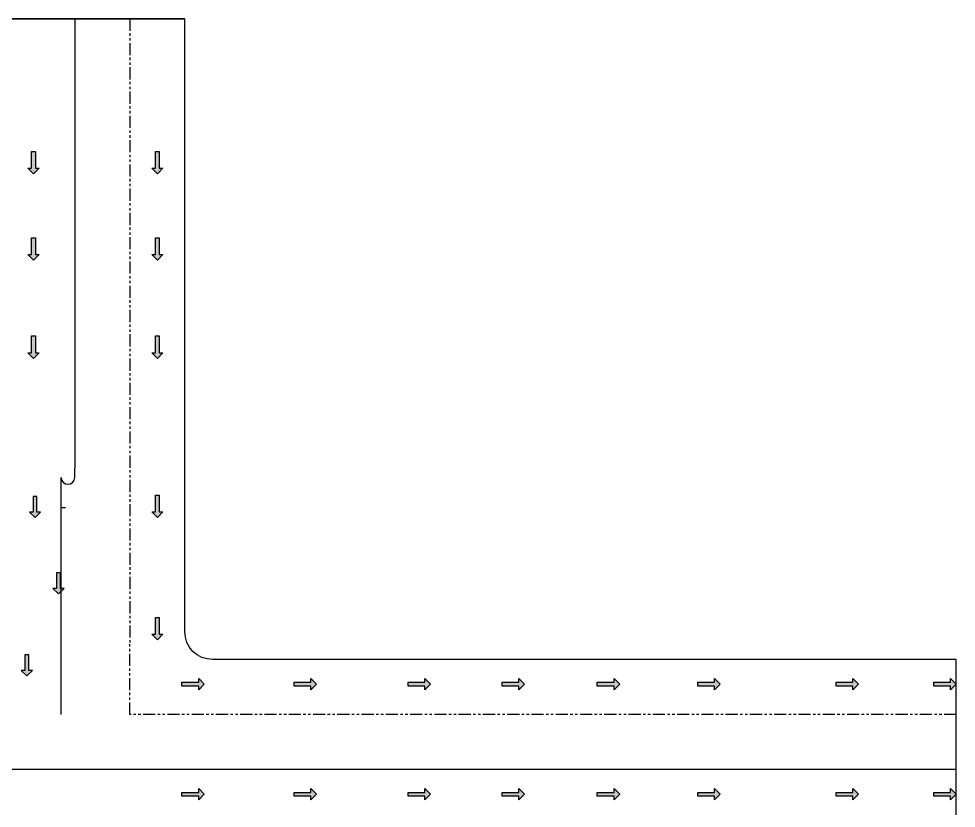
# Model space of a CAD drawing. Header units: feet. Extents: x 12757 to 17653, y 9317 to 13534.
# Drawn here: x 15201 to 17653, y 11468 to 13534 of the extents above; entities that cross this region are included whole.
import ezdxf

# ---------------------------------------------------------------- set-up
doc = ezdxf.new("R2010")
doc.units = ezdxf.units.FT
doc.linetypes.add('PHANTOM', pattern=[63.5, 31.75, -6.35, 6.35, -6.35, 6.35, -6.35])
doc.layers.get('0').update_dxf_attribs({"true_color": 0xc2ced6})
doc.layers.add('Layer2', color=7, linetype='PHANTOM')

# ---------------------------------------------------------------- blocks, each defined once
blk = doc.blocks.new('*U7')
h = blk.add_hatch(color=0)
h.set_gradient(color1=(255, 255, 255), rotation=180, tint=1)
h.paths.add_polyline_path([(0, 0), (-0.25, -0.25), (-0.25, -0.085), (-1, -0.085), (-1, 0.085), (-0.25, 0.085), (-0.25, 0.25)])
at = {"color": 0, "linetype": 'Continuous'}
blk.add_lwpolyline([(0, 0), (-0.25, -0.25), (-0.25, -0.085), (-1, -0.085), (-1, 0.085), (-0.25, 0.085), (-0.25, 0.25)], close=True, dxfattribs=at)
blk = doc.blocks.new('*U11')
h = blk.add_hatch(color=0)
h.set_gradient(color1=(255, 255, 255), rotation=180, tint=1)
h.paths.add_polyline_path([(0, 0), (0.25, -0.25), (0.25, -0.085), (1, -0.085), (1, 0.085), (0.25, 0.085), (0.25, 0.25)])
at = {"color": 0, "linetype": 'Continuous'}
blk.add_lwpolyline([(0, 0), (0.25, -0.25), (0.25, -0.085), (1, -0.085), (1, 0.085), (0.25, 0.085), (0.25, 0.25)], close=True, dxfattribs=at)

msp = doc.modelspace()

# ---------------------------------------------------------------- linework, layer by layer
for p, q in [((14699.2, 13533.5, 24), (15635.2, 13533.5, 24)), ((15491.2, 13533.5, 24), (15347.2, 13533.5, 24)), ((15347.2, 13533.5, 24), (15347.2, 12358.9, 24)), ((15347.2, 12333.5, 24), (15347.2, 12358.9, 24)), ((15311.2, 11713.2), (15311.2, 12333.5)), ((15635.2, 12333.5), (15635.2, 12333.5)), ((15323.2, 12254.2, 88.4), (15311.2, 12254.2, 88.4)), ((17653.2, 10993.2, 24), (17653.2, 11857.2, 24)), ((17653.2, 11569.2, 24), (12756.7, 11569.2, 24))]:
    msp.add_line(p, q)
msp.add_lwpolyline([(14627.2, 11857.2), (13956.7, 11857.2), (12756.7, 11857.2), (12756.7, 10993.2), (13956.7, 10993.2), (14627.2, 10993.2, -0.414214), (14699.2, 10921.2), (14699.2, 10516.8), (14699.2, 9316.8), (15635.2, 9316.8), (15635.2, 10516.8), (15635.2, 10921.2, -0.414214), (15707.2, 10993.2), (16453.2, 10993.2), (17653.2, 10993.2), (17653.2, 11857.2), (16453.2, 11857.2), (15707.2, 11857.2, -0.414214), (15635.2, 11929.2), (15635.2, 12333.5), (15635.2, 13533.5), (14699.2, 13533.5), (14699.2, 12333.5), (14699.2, 11929.2, -0.414214)], format="xyb", close=True)
msp.add_arc((15329.2, 12333.5, 24), 18, 180, 0)
at = {"layer": 'Layer2'}
for p, q in [((15491.2, 13533.5, 24), (15491.2, 11898.3, 24)), ((15491.2, 11713.2, 24), (15491.2, 11898.3, 24)), ((17653.2, 11713.2, 24), (15491.2, 11713.2, 24))]:
    msp.add_line(p, q, dxfattribs=at)

# ---------------------------------------------------------------- block references
at = {"xscale": 58.56624371608434, "yscale": 58.56624371608434, "zscale": 58.56624371608434, "rotation": 270}
for p in [(15239.2, 13128, 24), (15563.2, 13128, 24), (15239.2, 12901.9, 24), (15563.2, 12901.9, 24), (15239.2, 12644.9, 24), (15563.2, 12644.9, 24), (15563.2, 12228.4, 24), (15563.2, 11908.3, 24)]:
    msp.add_blockref('*U7', p, dxfattribs=at)
at = {"extrusion": (6.72522e-15, 0.323284, 0.946302), "xscale": 58.56624371608434, "yscale": 58.56624371608434, "zscale": 58.56624371608434, "rotation": 270}
msp.add_blockref('*U11', (-15243.2, -11542.5, 4039.2), dxfattribs=at)
at = {"extrusion": (6.70507e-15, 0.33147, 0.943466), "xscale": 58.56624371608434, "yscale": 58.56624371608434, "zscale": 58.56624371608434, "rotation": 270}
msp.add_blockref('*U11', (-15304.7, -11280.7, 4180.2), dxfattribs=at)
at = {"extrusion": (6.67131e-15, 0.344692, 0.938716), "xscale": 58.56624371608434, "yscale": 58.56624371608434, "zscale": 58.56624371608434, "rotation": 270}
msp.add_blockref('*U11', (-15221.5, -11017.8, 4269.9), dxfattribs=at)
at = {"xscale": 58.56624371608434, "yscale": 58.56624371608434, "zscale": 58.56624371608434}
for p in [(15686, 11792.5, 24), (15979.7, 11792.5, 24), (16277.9, 11792.5, 24), (16523.4, 11792.5, 24), (16772.7, 11792.5, 24), (17035.7, 11792.5, 24), (17397.7, 11792.5, 24), (17653.2, 11792.5, 24), (15686, 11504.5, 24), (15979.7, 11504.5, 24), (16277.9, 11504.5, 24), (16523.4, 11504.5, 24), (16772.7, 11504.5, 24), (17035.7, 11504.5, 24), (17397.7, 11504.5, 24), (17653.2, 11504.5, 24)]:
    msp.add_blockref('*U7', p, dxfattribs=at)

doc.saveas('drawing.dxf')
